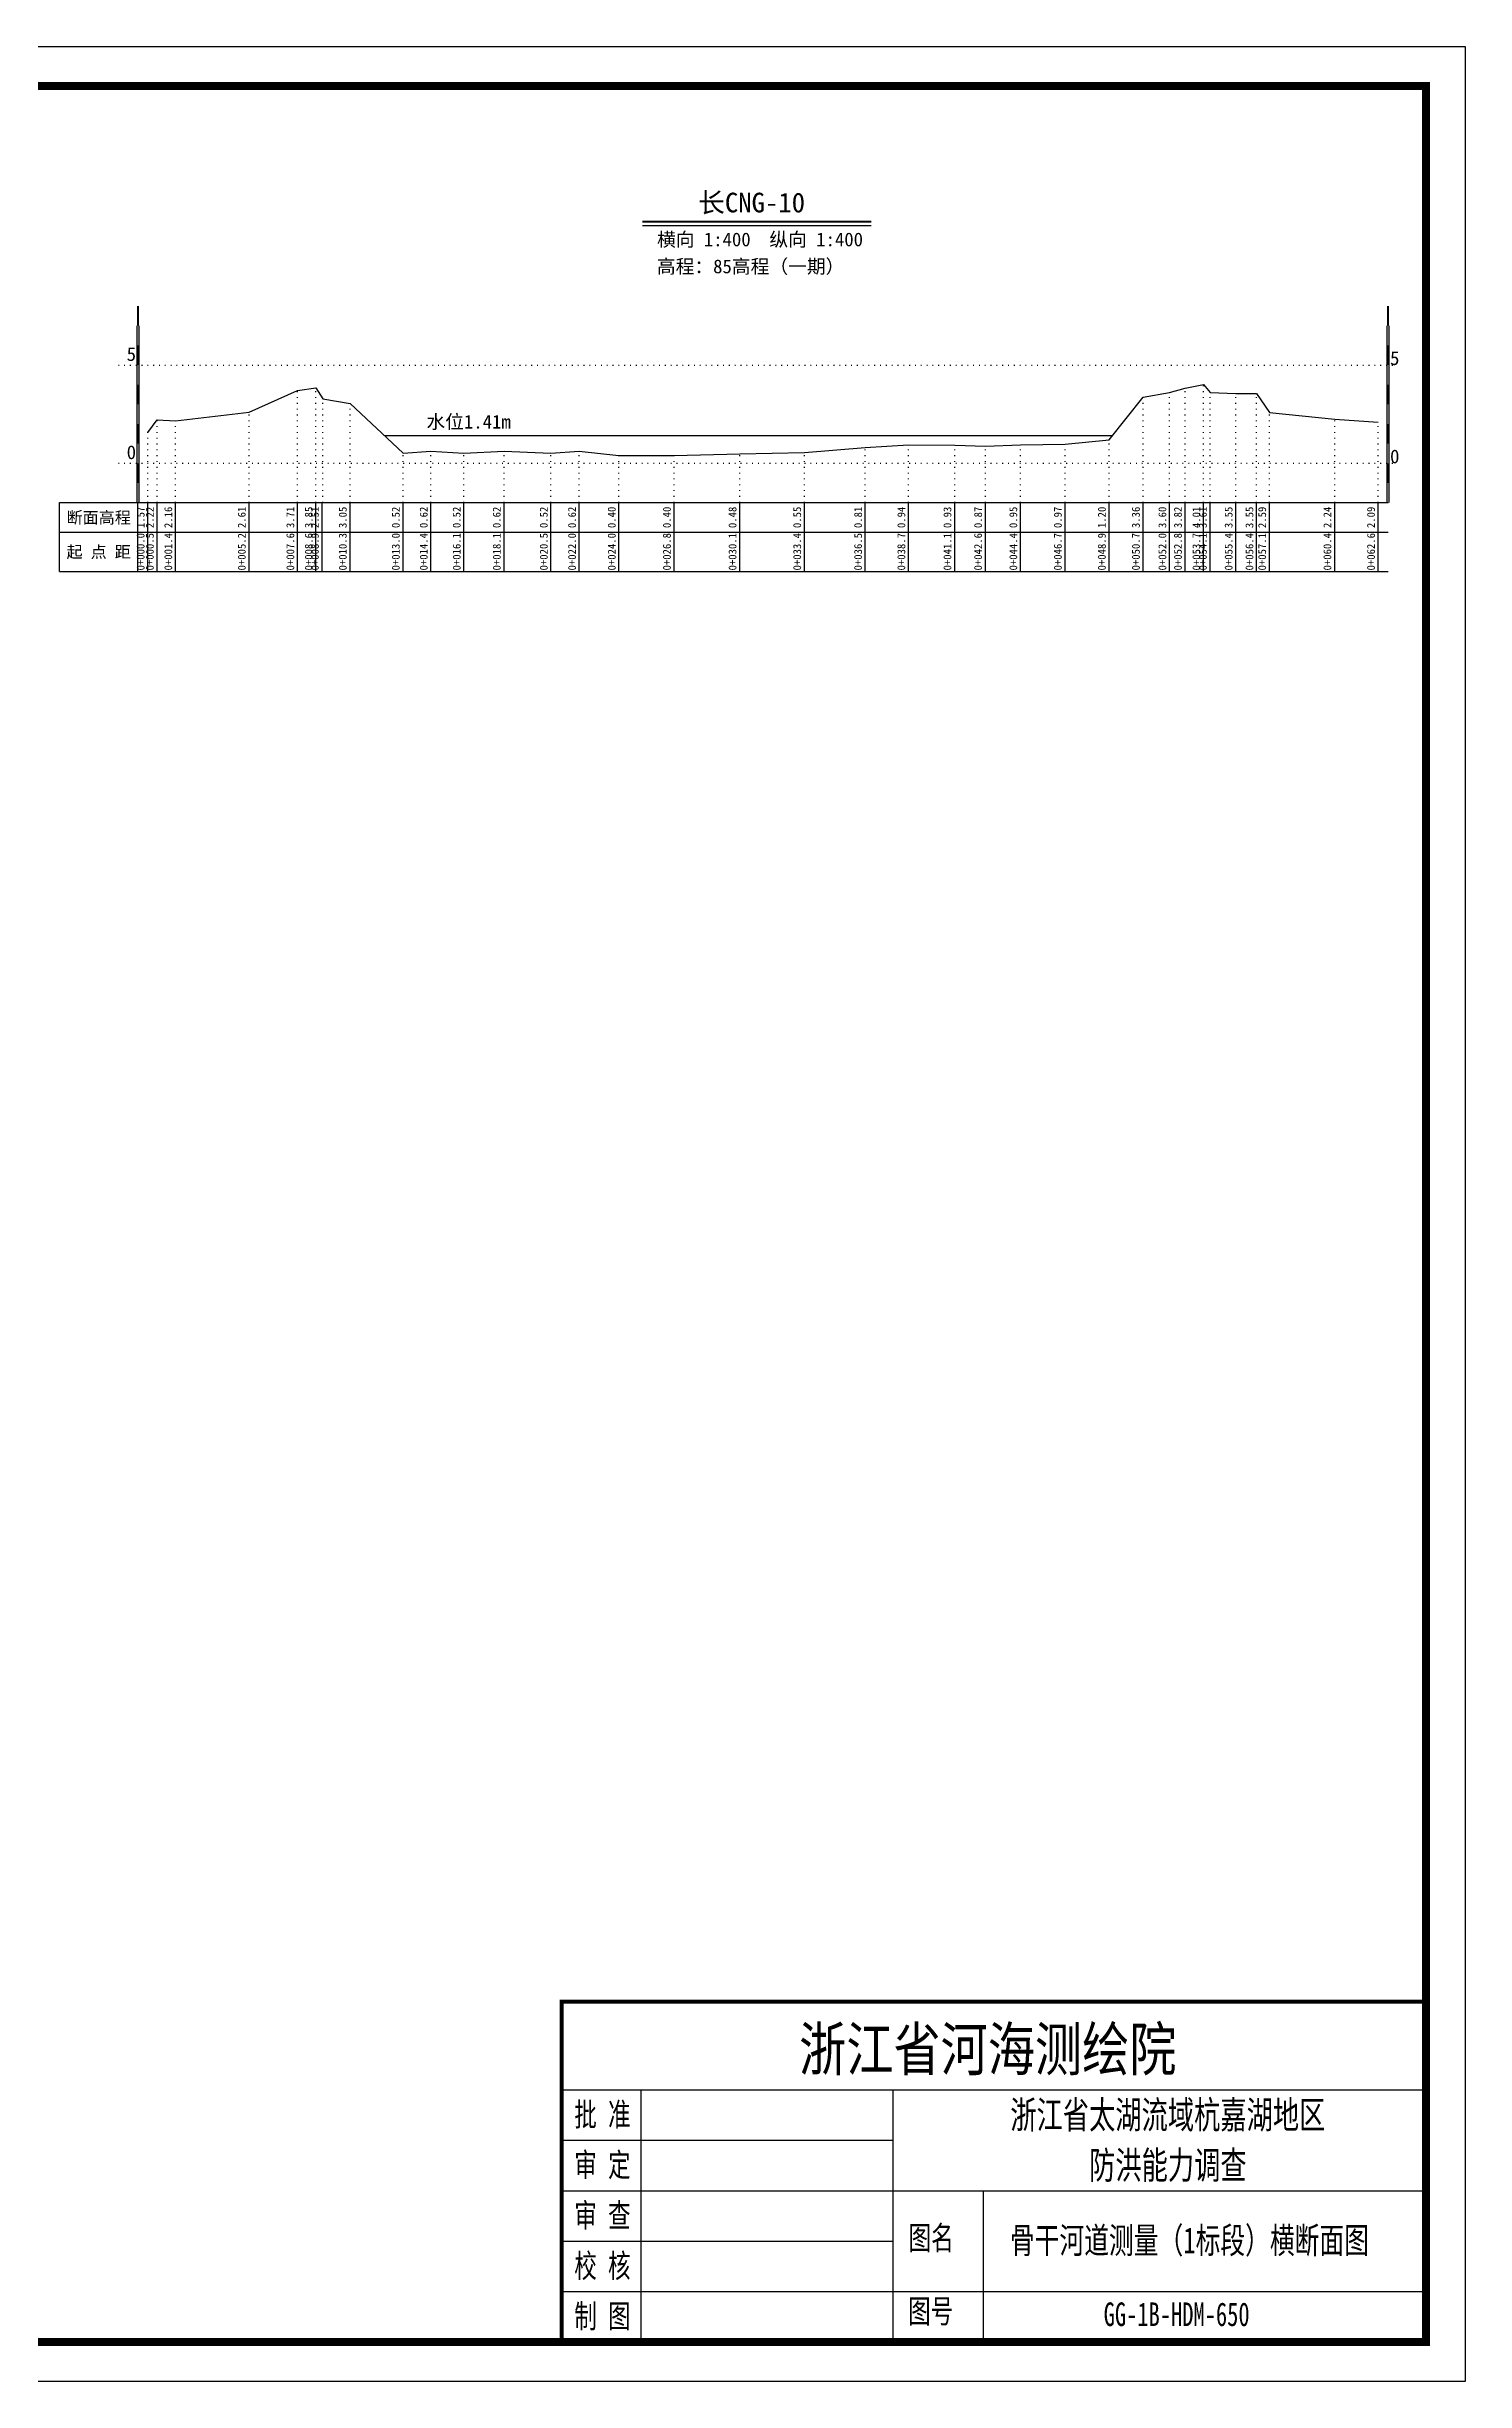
# Model space of a CAD drawing. Header units: millimetres. Extents: x 519117 to 520437, y 3371934 to 3372231.
# Drawn here: x 520256.7 to 520437.2, y 3371934.3 to 3372231.3 of the extents above; entities that cross this region are included whole.
import ezdxf
from ezdxf.enums import TextEntityAlignment as Align

# ---------------------------------------------------------------- set-up
doc = ezdxf.new("R2010")
doc.units = ezdxf.units.MM
doc.header["$LTSCALE"] = 0.4
doc.header["$MEASUREMENT"] = 0
doc.linetypes.add('X4', pattern=[1.6, 0, -1.6])
for name, color, linetype in [('DMX', 1, 'Continuous'), ('TEXT', 7, 'Continuous'), ('zdm1', 5, 'Continuous'), ('ZDMT5', 3, 'Continuous'), ('图框', 7, 'Continuous'), ('断面名称', 5, 'Continuous'), ('比例尺', 3, 'Continuous'), ('水位', 7, 'Continuous')]:
    doc.layers.add(name, color=color, linetype=linetype)
doc.styles.add('HDM', font='仿宋_GB2312.ttf')
doc.styles.add('tk2', font='SimSun.ttf', dxfattribs={"width": 0.8})

msp = doc.modelspace()

# ---------------------------------------------------------------- linework, layer by layer
at = {"lineweight": 100, "const_width": 0.5}
msp.add_lwpolyline([(520432.23, 3371982.56), (520322.23, 3371982.56), (520322.23, 3371939.28), (520432.23, 3371939.28), (520432.23, 3371982.56)], dxfattribs=at)
at = {"layer": 'DMX', "linetype": 'Continuous', "flags": 128}
msp.add_lwpolyline([(520269.57, 3372182.2), (520270.75, 3372183.83), (520273.1, 3372183.68), (520282.45, 3372184.8), (520288.62, 3372187.55), (520290.97, 3372187.9), (520291.82, 3372186.5), (520291.82, 3372186.5), (520295.3, 3372185.9), (520302.05, 3372179.58), (520305.6, 3372179.83), (520309.8, 3372179.58), (520314.9, 3372179.83), (520320.87, 3372179.58), (520324.47, 3372179.83), (520329.52, 3372179.28), (520336.55, 3372179.28), (520344.9, 3372179.48), (520353.12, 3372179.65), (520360.87, 3372180.3), (520366.37, 3372180.63), (520372.25, 3372180.6), (520376.15, 3372180.45), (520380.62, 3372180.65), (520386.3, 3372180.7), (520391.9, 3372181.28), (520396.22, 3372186.68), (520396.22, 3372186.68), (520399.6, 3372187.28), (520401.57, 3372187.83), (520401.57, 3372187.83), (520403.92, 3372188.3), (520404.75, 3372187.3), (520408.02, 3372187.15), (520410.67, 3372187.15), (520412.3, 3372184.75), (520420.6, 3372183.88), (520426.15, 3372183.5)], dxfattribs=at)
at = {"layer": 'TEXT', "color": 0}
for p, q in [((520322.23, 3371971.36, 0), (520432.23, 3371971.36, 0)), ((520332.31, 3371971.36, 0), (520332.31, 3371945.7, 0)), ((520364.39, 3371971.36, 0), (520364.39, 3371945.7, 0)), ((520322.23, 3371964.95, 0), (520364.39, 3371964.95, 0)), ((520322.23, 3371958.53, 0), (520364.39, 3371958.53, 0)), ((520364.39, 3371958.53, 0), (520432.23, 3371958.53, 0)), ((520375.88, 3371958.53, 0), (520375.88, 3371939.28, 0)), ((520322.23, 3371952.11, 0), (520364.39, 3371952.11, 0)), ((520322.23, 3371945.7, 0), (520432.23, 3371945.7, 0)), ((520332.31, 3371945.7, 0), (520332.31, 3371939.28, 0)), ((520364.39, 3371945.7, 0), (520364.39, 3371939.28, 0))]:
    msp.add_line(p, q, dxfattribs=at)
at = {"layer": 'zdm1', "linetype": 'Continuous'}
for p, q in [((520268.2, 3372173.28), (520268.2, 3372195.78)), ((520268.45, 3372173.28), (520268.45, 3372195.78)), ((520427.27, 3372173.28), (520427.27, 3372195.78)), ((520427.52, 3372173.28), (520427.52, 3372195.78)), ((520258.32, 3372164.53), (520258.32, 3372173.28)), ((520258.32, 3372173.28), (520269.57, 3372173.28)), ((520268.32, 3372164.53), (520268.32, 3372173.28)), ((520269.57, 3372173.28), (520427.4, 3372173.28)), ((520258.32, 3372169.53), (520427.4, 3372169.53)), ((520258.32, 3372164.53), (520427.4, 3372164.53))]:
    msp.add_line(p, q, dxfattribs=at)
at = {"layer": 'zdm1', "linetype": 'X4'}
for p, q in [((520265.82, 3372190.78), (520428.32, 3372190.78)), ((520265.82, 3372178.28), (520428.32, 3372178.28))]:
    msp.add_line(p, q, dxfattribs=at)
at = {"layer": 'zdm1', "linetype": 'Continuous', "flags": 128}
for points in [[(520268.32, 3372195.78, 0.25, 0.25, 0), (520268.32, 3372198.28, 0.25, 0.25, 0)], [(520427.4, 3372195.78, 0.25, 0.25, 0), (520427.4, 3372198.28, 0.25, 0.25, 0)], [(520268.32, 3372190.78, 0.25, 0.25, 0), (520268.32, 3372193.28, 0.25, 0.25, 0)], [(520427.4, 3372190.78, 0.25, 0.25, 0), (520427.4, 3372193.28, 0.25, 0.25, 0)], [(520268.32, 3372185.78, 0.25, 0.25, 0), (520268.32, 3372188.28, 0.25, 0.25, 0)], [(520427.4, 3372185.78, 0.25, 0.25, 0), (520427.4, 3372188.28, 0.25, 0.25, 0)], [(520268.32, 3372180.78, 0.25, 0.25, 0), (520268.32, 3372183.28, 0.25, 0.25, 0)], [(520427.4, 3372180.78, 0.25, 0.25, 0), (520427.4, 3372183.28, 0.25, 0.25, 0)], [(520268.32, 3372175.78, 0.25, 0.25, 0), (520268.32, 3372178.28, 0.25, 0.25, 0)], [(520427.4, 3372175.78, 0.25, 0.25, 0), (520427.4, 3372178.28, 0.25, 0.25, 0)]]:
    msp.add_lwpolyline(points, format="xyseb", dxfattribs=at)
at = {"layer": 'ZDMT5', "linetype": 'X4'}
for p, q in [((520288.62, 3372173.28), (520288.62, 3372187.55)), ((520290.97, 3372173.28), (520290.97, 3372187.9)), ((520291.82, 3372173.28), (520291.82, 3372186.5)), ((520295.3, 3372173.28), (520295.3, 3372185.9)), ((520396.22, 3372173.28), (520396.22, 3372186.68)), ((520399.6, 3372173.28), (520399.6, 3372187.28)), ((520401.57, 3372173.28), (520401.57, 3372187.83)), ((520403.92, 3372173.28), (520403.92, 3372188.3)), ((520404.75, 3372173.28), (520404.75, 3372187.3)), ((520408.02, 3372173.28), (520408.02, 3372187.15)), ((520410.67, 3372173.28), (520410.67, 3372187.15)), ((520270.75, 3372173.28), (520270.75, 3372183.83)), ((520273.1, 3372173.28), (520273.1, 3372183.68)), ((520282.45, 3372173.28), (520282.45, 3372184.8)), ((520412.3, 3372173.28), (520412.3, 3372184.75)), ((520420.6, 3372173.28), (520420.6, 3372183.88)), ((520426.15, 3372173.28), (520426.15, 3372183.5)), ((520269.57, 3372173.28), (520269.57, 3372182.2)), ((520305.6, 3372173.28), (520305.6, 3372179.83)), ((520314.9, 3372173.28), (520314.9, 3372179.83)), ((520324.47, 3372173.28), (520324.47, 3372179.83)), ((520353.12, 3372173.28), (520353.12, 3372179.65)), ((520360.87, 3372173.28), (520360.87, 3372180.3)), ((520366.37, 3372173.28), (520366.37, 3372180.63)), ((520372.25, 3372173.28), (520372.25, 3372180.6)), ((520376.15, 3372173.28), (520376.15, 3372180.45)), ((520380.62, 3372173.28), (520380.62, 3372180.65)), ((520386.3, 3372173.28), (520386.3, 3372180.7)), ((520391.9, 3372173.28), (520391.9, 3372181.28)), ((520302.05, 3372173.28), (520302.05, 3372179.58)), ((520309.8, 3372173.28), (520309.8, 3372179.58)), ((520320.87, 3372173.28), (520320.87, 3372179.58)), ((520329.52, 3372173.28), (520329.52, 3372179.28)), ((520336.55, 3372173.28), (520336.55, 3372179.28)), ((520344.9, 3372173.28), (520344.9, 3372179.48))]:
    msp.add_line(p, q, dxfattribs=at)
at = {"layer": 'ZDMT5', "linetype": 'Continuous'}
for p, q in [((520269.57, 3372164.53), (520269.57, 3372173.28)), ((520270.75, 3372164.53), (520270.75, 3372173.28)), ((520273.1, 3372164.53), (520273.1, 3372173.28)), ((520282.45, 3372164.53), (520282.45, 3372173.28)), ((520288.62, 3372164.53), (520288.62, 3372173.28)), ((520290.97, 3372164.53), (520290.97, 3372173.28)), ((520291.75, 3372164.53), (520291.75, 3372173.28)), ((520295.3, 3372164.53), (520295.3, 3372173.28)), ((520302.05, 3372164.53), (520302.05, 3372173.28)), ((520305.6, 3372164.53), (520305.6, 3372173.28)), ((520309.8, 3372164.53), (520309.8, 3372173.28)), ((520314.9, 3372164.53), (520314.9, 3372173.28)), ((520320.87, 3372164.53), (520320.87, 3372173.28)), ((520324.47, 3372164.53), (520324.47, 3372173.28)), ((520329.52, 3372164.53), (520329.52, 3372173.28)), ((520336.55, 3372164.53), (520336.55, 3372173.28)), ((520344.9, 3372164.53), (520344.9, 3372173.28)), ((520353.12, 3372164.53), (520353.12, 3372173.28)), ((520360.87, 3372164.53), (520360.87, 3372173.28)), ((520366.37, 3372164.53), (520366.37, 3372173.28)), ((520372.25, 3372164.53), (520372.25, 3372173.28)), ((520376.15, 3372164.53), (520376.15, 3372173.28)), ((520380.62, 3372164.53), (520380.62, 3372173.28)), ((520386.3, 3372164.53), (520386.3, 3372173.28)), ((520391.9, 3372164.53), (520391.9, 3372173.28)), ((520396.22, 3372164.53), (520396.22, 3372173.28)), ((520399.6, 3372164.53), (520399.6, 3372173.28)), ((520401.57, 3372164.53), (520401.57, 3372173.28)), ((520403.92, 3372164.53), (520403.92, 3372173.28)), ((520404.75, 3372164.53), (520404.75, 3372173.28)), ((520408.02, 3372164.53), (520408.02, 3372173.28)), ((520410.67, 3372164.53), (520410.67, 3372173.28)), ((520412.3, 3372164.53), (520412.3, 3372173.28)), ((520420.6, 3372164.53), (520420.6, 3372173.28)), ((520426.15, 3372164.53), (520426.15, 3372173.28))]:
    msp.add_line(p, q, dxfattribs=at)
at = {"layer": '图框', "flags": 128}
msp.add_lwpolyline([(520017.23, 3371934.28), (520437.23, 3371934.28), (520437.23, 3372231.28), (520017.23, 3372231.28)], close=True, dxfattribs=at)
at = {"layer": '图框', "const_width": 1, "flags": 128}
msp.add_lwpolyline([(520042.23, 3371939.28), (520432.23, 3371939.28), (520432.23, 3372226.28), (520042.23, 3372226.28)], close=True, dxfattribs=at)
at = {"layer": '比例尺', "color": 3, "linetype": 'Continuous', "lineweight": 40}
msp.add_line((520332.51, 3372209.03), (520361.63, 3372209.03), dxfattribs=at)
at = {"layer": '比例尺', "color": 3, "linetype": 'Continuous'}
msp.add_line((520332.51, 3372208.53), (520361.63, 3372208.53), dxfattribs=at)
at = {"layer": '水位', "color": 6, "linetype": 'Continuous'}
msp.add_line((520299.67, 3372181.8), (520392.32, 3372181.8), dxfattribs=at)

# ---------------------------------------------------------------- texts
at = {"layer": 'TEXT', "color": 7, "ltscale": 8, "style": 'tk2'}
for tag, p, s, height, width in [('浙江省河海测绘院', (520352.45, 3371973.79, 0), '（单位名称）', 5.5, 0.8), ('批 准', (520323.84, 3371966.73, 0), '批准', 3, 0.7), ('审 定', (520323.84, 3371960.32, 0), '审定', 3, 0.7), ('审 查', (520323.84, 3371953.9, 0), '审 查', 3, 0.7), ('图名', (520366.38, 3371951.03, 0), '审查', 3, 0.7), ('校 核', (520323.84, 3371947.48, 0), '校 核', 3, 0.7), ('图号', (520366.33, 3371941.7, 0), '图号', 3, 0.7), ('制 图', (520323.84, 3371941.07, 0), '制 图', 3, 0.7)]:
    msp.add_attdef(tag, p, s, height=height, dxfattribs=dict(at, width=width))
at = {"layer": 'TEXT', "color": 0, "style": 'tk2', "width": 0.7}
for tag, text, height, p in [('浙江省太湖流域杭嘉湖地区', '浙江省太湖流域杭嘉湖地区', 3.5, (520399.37, 3371968.18, -206.67)), ('防洪能力调查', '防洪能力调查', 3.5, (520399.37, 3371961.78, -206.67)), ('骨干河道测量（1标段）横断面图', '骨干河道测量（1标段）横断面图', 3.3, (520402.12, 3371952.21, -206.67)), ('GG-1B-HDM-650', 'GG-1B-HDM-001', 3, (520400.49, 3371942.81, -206.67))]:
    msp.add_attdef(tag, text=text, height=height, dxfattribs=at).set_placement(p, align=Align.MIDDLE_CENTER)
at = {"layer": 'zdm1', "linetype": 'Continuous', "style": 'HDM'}
for s, p in [('5', (520268.07, 3372190.78)), ('0', (520268.07, 3372178.28))]:
    msp.add_text(s, height=1.75, dxfattribs=at).set_placement(p, align=Align.BOTTOM_RIGHT)
for s, p in [('5', (520427.65, 3372190.78)), ('0', (520427.65, 3372178.28))]:
    msp.add_text(s, height=1.75, dxfattribs=at).set_placement(p)
for s, p in [('断面高程', (520263.32, 3372171.4)), ('起 点 距', (520263.32, 3372167.03))]:
    msp.add_text(s, height=1.5, dxfattribs=at).set_placement(p, align=Align.MIDDLE)
at = {"layer": 'ZDMT5', "linetype": 'Continuous', "style": 'HDM'}
for s, p in [('1.57', (520269.45, 3372171.4)), ('2.22', (520270.62, 3372171.4)), ('2.16', (520272.97, 3372171.4)), ('2.61', (520282.32, 3372171.4)), ('3.71', (520288.5, 3372171.4)), ('3.85', (520290.85, 3372171.4)), ('2.51', (520291.62, 3372171.4)), ('3.05', (520295.17, 3372171.4)), ('0.52', (520301.92, 3372171.4)), ('0.62', (520305.47, 3372171.4)), ('0.52', (520309.67, 3372171.4)), ('0.62', (520314.77, 3372171.4)), ('0.52', (520320.75, 3372171.4)), ('0.62', (520324.35, 3372171.4)), ('0.40', (520329.4, 3372171.4)), ('0.40', (520336.42, 3372171.4)), ('0.48', (520344.77, 3372171.4)), ('0.55', (520353, 3372171.4)), ('0.81', (520360.75, 3372171.4)), ('0.94', (520366.25, 3372171.4)), ('0.93', (520372.12, 3372171.4)), ('0.87', (520376.02, 3372171.4)), ('0.95', (520380.5, 3372171.4)), ('0.97', (520386.17, 3372171.4)), ('1.20', (520391.77, 3372171.4)), ('3.36', (520396.1, 3372171.4)), ('3.60', (520399.47, 3372171.4)), ('3.82', (520401.45, 3372171.4)), ('4.01', (520403.8, 3372171.4)), ('3.61', (520404.62, 3372171.4)), ('3.55', (520407.9, 3372171.4)), ('3.55', (520410.55, 3372171.4)), ('2.59', (520412.17, 3372171.4)), ('2.24', (520420.47, 3372171.4)), ('2.09', (520426.02, 3372171.4)), ('0+000.0', (520269.45, 3372167.03)), ('0+000.5', (520270.62, 3372167.03)), ('0+001.4', (520272.97, 3372167.03)), ('0+005.2', (520282.32, 3372167.03)), ('0+007.6', (520288.5, 3372167.03)), ('0+008.6', (520290.85, 3372167.03)), ('0+008.9', (520291.62, 3372167.03)), ('0+010.3', (520295.17, 3372167.03)), ('0+013.0', (520301.92, 3372167.03)), ('0+014.4', (520305.47, 3372167.03)), ('0+016.1', (520309.67, 3372167.03)), ('0+018.1', (520314.77, 3372167.03)), ('0+020.5', (520320.75, 3372167.03)), ('0+022.0', (520324.35, 3372167.03)), ('0+024.0', (520329.4, 3372167.03)), ('0+026.8', (520336.42, 3372167.03)), ('0+030.1', (520344.77, 3372167.03)), ('0+033.4', (520353, 3372167.03)), ('0+036.5', (520360.75, 3372167.03)), ('0+038.7', (520366.25, 3372167.03)), ('0+041.1', (520372.12, 3372167.03)), ('0+042.6', (520376.02, 3372167.03)), ('0+044.4', (520380.5, 3372167.03)), ('0+046.7', (520386.17, 3372167.03)), ('0+048.9', (520391.77, 3372167.03)), ('0+050.7', (520396.1, 3372167.03)), ('0+052.0', (520399.47, 3372167.03)), ('0+052.8', (520401.45, 3372167.03)), ('0+053.7', (520403.8, 3372167.03)), ('0+054.1', (520404.62, 3372167.03)), ('0+055.4', (520407.9, 3372167.03)), ('0+056.4', (520410.55, 3372167.03)), ('0+057.1', (520412.17, 3372167.03)), ('0+060.4', (520420.47, 3372167.03)), ('0+062.6', (520426.02, 3372167.03))]:
    msp.add_text(s, height=1, rotation=90, dxfattribs=at).set_placement(p, align=Align.BOTTOM_CENTER)
at = {"layer": '断面名称', "color": 5, "linetype": 'Continuous', "style": 'HDM'}
msp.add_text('长CNG-10', height=2.5, dxfattribs=at).set_placement((520346.4, 3372211.5), align=Align.MIDDLE)
at = {"layer": '比例尺', "color": 3, "linetype": 'Continuous', "style": 'HDM'}
for s, p in [('横向 1:400  纵向 1:400', (520360.58, 3372205.36)), ('高程：85高程（一期）', (520358.21, 3372201.93))]:
    msp.add_text(s, height=1.75, dxfattribs=at).set_placement(p, align=Align.BOTTOM_RIGHT)
at = {"layer": '水位', "color": 6, "linetype": 'Continuous', "style": 'HDM'}
msp.add_text('水位1.41m', height=1.75, dxfattribs=at).set_placement((520310.39, 3372183.61), align=Align.MIDDLE)

doc.saveas('drawing.dxf')
